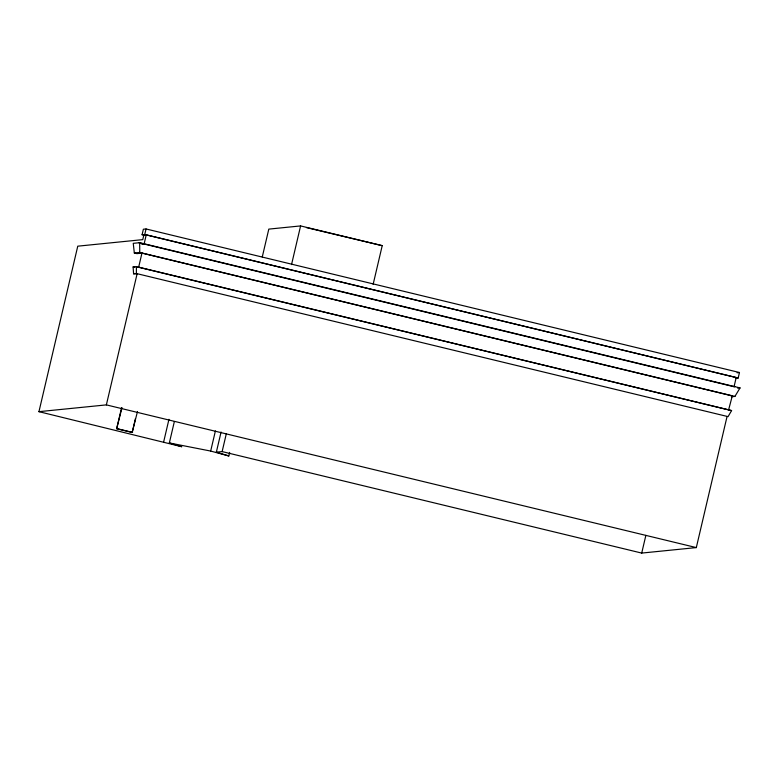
<?xml version="1.0" encoding="UTF-8"?>
<svg xmlns="http://www.w3.org/2000/svg" width="779" height="779" viewBox="0 0 779 779"><rect width="100%" height="100%" fill="white"/><g stroke="black" fill="none" stroke-linecap="round" stroke-linejoin="round"><path stroke-width="1.17" d="M136.432 266.613L731.588 410.582L728.073 416.638L136.383 273.517L136.432 266.613L133.102 266.944L133.589 273.799L137.26 273.721M174.34 421.624L169.345 442.949L181.809 446.737L38.95 411.663L77.764 246.174L142.771 239.63L143.823 235.151L146.228 234.907L736.447 377.591M143.823 235.151L142.09 234.732L143.375 229.23L146.053 228.958L739.466 372.508L738.18 378.01L735.785 378.253M142.09 234.732L144.758 234.46L146.053 228.958M38.95 411.663L106.363 404.885L137.123 273.741M146.228 234.907L144.096 244.022L141.836 244.255M137.503 411.458L132.187 432.462L116.665 428.713L121.582 407.738M116.665 428.713L121.991 407.699M132.187 432.462L135.468 418.489M163.678 441.839L168.955 419.326M229.649 452.404L228.812 455.958L210.681 451.06L215.403 430.923M228.812 455.958L216.348 452.171L221.07 432.033M262.27 256.973L268.804 229.114L300.597 225.92L382.216 245.658L373.141 284.345M216.348 452.171L222.132 451.586L226.29 433.854M291.531 264.607L300.597 225.92M222.132 451.586L641.711 553.08L645.869 535.358M641.711 553.08L696.309 547.588L727.07 416.444M728.579 409.988L732.309 395.79M138.886 242.766L734.042 386.735L736.174 377.611M731.296 396.784L734.909 396.423L740.05 387.913L139.684 242.688L133.248 243.33L134.319 253L136.919 253.633L141.953 253.126L138.633 267.285L731.588 410.582M134.319 253L139.753 252.454L734.909 396.423M136.685 267.479L139.042 267.246M382.216 245.658L306.42 227.604M133.589 273.799L136.383 273.517M737.07 372.752L739.466 372.508M734.042 386.735L734.84 386.647M737.655 388.146L740.05 387.913M169.345 442.949L210.681 451.06M144.758 234.46L738.18 378.01M139.353 252.493L731.9 395.829M133.102 266.944L134.835 267.372M106.363 404.885L696.309 547.588M117.074 428.664L132.586 432.423M139.684 242.688L139.753 252.454"/></g></svg>
